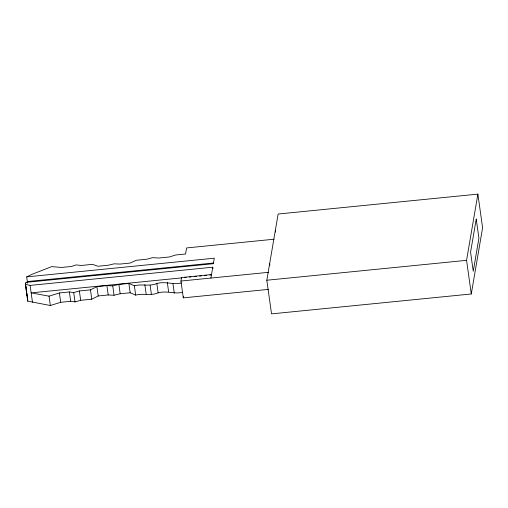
<?xml version="1.0" encoding="UTF-8"?>
<svg xmlns="http://www.w3.org/2000/svg" width="508" height="508" viewBox="0 0 508 508"><rect width="100%" height="100%" fill="white"/><g stroke="black" fill="none" stroke-linecap="round" stroke-linejoin="round"><path stroke-width="0.76" d="M182.74 292.316C174.422 294.297 166.491 290.436 158.14 292.868C150.914 296.012 143.205 293.103 135.668 295.11L130.175 292.773L120.186 293.77L114.046 295.25L108.204 294.97L98.215 295.967L91.77 299.206L80.683 300.311L75.019 301.911L70.695 301.282L60.706 302.298L50.343 305.505L27.756 301.174L27.851 300.33M27.756 301.174L25.4 284.353L25.737 282.397L213.354 263.709L214.3 258.197L26.676 276.885L27.546 283.077M27.095 282.937L27.33 281.553L213.379 263.023M268.459 289.382L183.299 297.866L180.943 281.045L181.54 277.546L211.499 274.561M183.299 297.866L183.547 296.437M210.903 278.06L212.757 267.208L30.105 285.401L25.4 284.353M266.821 280.232L278.136 214.02L477.882 194.126L482.6 227.768L471.284 293.98L271.539 313.874L266.821 280.232L466.566 260.337L477.882 194.126M181.527 277.895L31.153 292.875L49.028 296.158L59.398 292.957L69.386 291.935L73.711 292.57L79.369 290.963L90.462 289.858L96.907 286.62L106.89 285.623L112.738 285.902L118.878 284.423L128.867 283.432L134.36 285.763C141.897 283.756 149.606 286.664 156.826 283.521C165.176 281.095 173.107 284.95 181.426 282.969M26.676 276.885L31.814 274.384L51.752 266.611L61.43 267.456L71.412 266.484L76.086 264.928L81.401 265.462L92.494 264.344L98.057 266.255L108.045 265.259L114.179 263.83L120.028 264.071L130.016 263.081L136.392 260.255L146.876 259.213L152.54 257.658L158.864 258.02L169.348 256.978L175.578 255.003L185.566 254.006L186.601 247.936L274.123 239.217M184.677 277.584L186.252 277.425M189.401 277.114L190.976 276.955M194.126 276.644L196.488 276.409M199.638 276.092L201.212 275.939M204.362 275.622L206.724 275.387M209.874 275.076L211.442 274.917M180.943 281.045L268.465 272.326M27.241 296.863L27.692 299.974M466.566 260.337L471.284 293.98M275.304 230.575L275.52 232.105M269.646 263.677L269.862 265.208M212.757 267.208L212.966 268.7M172.98 283.813L174.288 293.154M167.316 282.48L168.624 291.821M156.826 283.521L158.14 292.868M150.133 285.363L151.441 294.71M144.844 284.721L146.152 294.069M134.36 285.763L135.668 295.11M128.867 283.432L130.175 292.773M118.878 284.423L120.186 293.77M112.738 285.902L114.046 295.25M106.89 285.623L108.204 294.97M96.907 286.62L98.215 295.967M90.462 289.858L91.77 299.206M79.369 290.963L80.683 300.311M73.711 292.57L75.019 301.911M69.386 291.935L70.695 301.282M59.398 292.957L60.706 302.298M49.028 296.158L50.343 305.505M30.105 285.401L32.468 302.222M27.413 297.218L27.743 299.555M25.832 285.782L26.149 288.061M26.359 289.579L26.67 291.859M26.88 293.376L27.127 296.081L25.457 283.928M476.231 219.088L470.573 252.197L473.253 271.31L478.911 238.208L476.231 219.088"/></g></svg>
